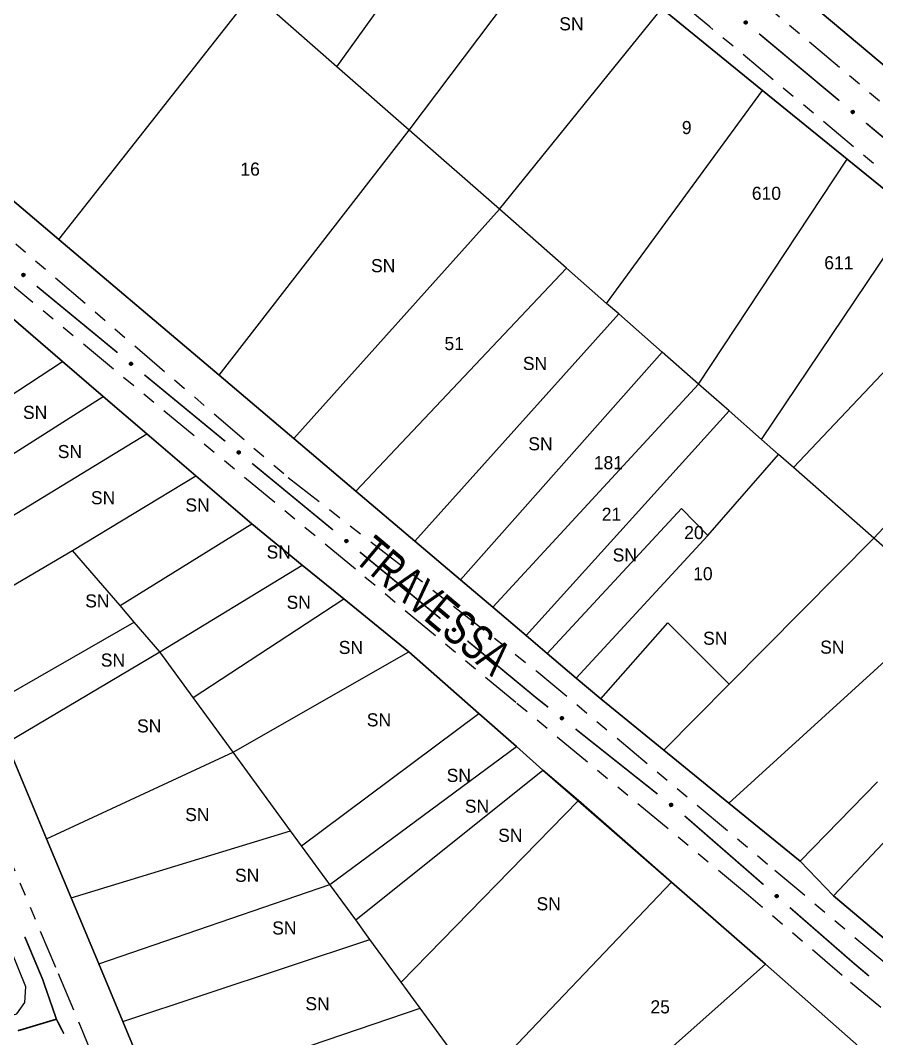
# Model space of a CAD drawing. Extents: x 204373 to 205952, y 4873300 to 4875179.
# Drawn here: x 205332.7 to 205431, y 4873988.8 to 4874105.6 of the extents above; entities that cross this region are included whole.
import ezdxf
from ezdxf.enums import TextEntityAlignment as Align

# ---------------------------------------------------------------- set-up
doc = ezdxf.new("R2010")
doc.units = 0
doc.header["$LTSCALE"] = 1.5
doc.header["$MEASUREMENT"] = 0
doc.linetypes.add('TRACO_25', pattern=[8, 3, -1, 1, -1, 1, -1])
for name, color, linetype in [('CD_MALHA_LOTES', 7, 'CONTINUOUS'), ('RU-QUADRA', 220, 'CONTINUOUS'), ('SV-EIXO-RUA-N-PAV', 6, 'CONTINUOUS'), ('SV-RUA-NAO-PAV', 7, 'CONTINUOUS'), ('SV-TXT-RUA-N-PAV', 7, 'CONTINUOUS'), ('Th_NmrPort', 1, 'CONTINUOUS')]:
    doc.layers.add(name, color=color, linetype=linetype)
doc.styles.add('ARIAL', font='ARIAL.SHX')

msp = doc.modelspace()

# ---------------------------------------------------------------- linework, layer by layer
at = {"layer": 'CD_MALHA_LOTES', "linetype": 'Continuous', "flags": 128}
for points in [[(205369.059721, 4874100.320716), (205385.807075, 4874123.645662)], [(205377.361339, 4874093.039788), (205394.869824, 4874116.286788)], [(205337.177399, 4874080.506291), (205359.406556, 4874108.787016)], [(205369.059721, 4874100.320716), (205359.406556, 4874108.787016)], [(205387.69413, 4874083.977423), (205406.317276, 4874106.991554)], [(205406.317276, 4874106.991554), (205417.88584, 4874097.59798)], [(205435.202952, 4874097.627456), (205424.731782, 4874106.434334)], [(205337.177399, 4874080.506291), (205311.246531, 4874102.484626)], [(205377.361339, 4874093.039788), (205369.059721, 4874100.320716)], [(205399.99866, 4874073.185745), (205417.88584, 4874097.59798)], [(205417.88584, 4874097.59798), (205427.576424, 4874089.729309)], [(205355.553158, 4874064.931472), (205377.361339, 4874093.039788)], [(205387.69413, 4874083.977423), (205377.361339, 4874093.039788)], [(205410.541535, 4874063.925458), (205427.576424, 4874089.729309)], [(205427.576424, 4874089.729309), (205435.233071, 4874083.512177)], [(205364.118376, 4874057.671813), (205387.69413, 4874083.977423)], [(205395.386516, 4874077.230821), (205387.69413, 4874083.977423)], [(205417.779552, 4874057.567978), (205435.233071, 4874083.512177)], [(205355.553158, 4874064.931472), (205337.177399, 4874080.506291)], [(205371.231133, 4874051.643224), (205395.386516, 4874077.230821)], [(205399.99866, 4874073.185745), (205395.386516, 4874077.230821)], [(205421.429585, 4874054.361988), (205443.045674, 4874077.16841)], [(205329.961502, 4874073.058958), (205337.587309, 4874066.512486)], [(205401.380783, 4874071.971763), (205399.99866, 4874073.185745)], [(205377.984711, 4874045.919065), (205401.380783, 4874071.971763)], [(205406.386992, 4874067.574582), (205401.380783, 4874071.971763)], [(205430.663658, 4874046.251282), (205452.457854, 4874069.525801)], [(205318.150618, 4874053.792732), (205337.587309, 4874066.512486)], [(205337.587309, 4874066.512486), (205342.256967, 4874062.503758)], [(205383.246079, 4874041.459666), (205406.386992, 4874067.574582)], [(205410.541535, 4874063.925458), (205406.386992, 4874067.574582)], [(205364.118376, 4874057.671813), (205355.553158, 4874064.931472)], [(205386.929181, 4874038.337964), (205410.541535, 4874063.925458)], [(205414.037869, 4874060.854469), (205410.541535, 4874063.925458)], [(205320.327548, 4874048.603354), (205342.256967, 4874062.503758)], [(205342.256967, 4874062.503758), (205347.257726, 4874058.210792)], [(205390.771276, 4874035.081502), (205414.037869, 4874060.854469)], [(205417.779552, 4874057.567978), (205414.037869, 4874060.854469)], [(205322.591104, 4874043.207474), (205347.257726, 4874058.210792)], [(205347.257726, 4874058.210792), (205352.865768, 4874053.396496)], [(205371.231133, 4874051.643224), (205364.118376, 4874057.671813)], [(205419.731331, 4874055.853642), (205417.779552, 4874057.567978)], [(205411.606966, 4874046.567972), (205419.731331, 4874055.853642)], [(205421.429585, 4874054.361988), (205419.731331, 4874055.853642)], [(205430.663658, 4874046.251282), (205421.429585, 4874054.361988)], [(205338.741249, 4874044.854681), (205352.865768, 4874053.396496)], [(205352.865768, 4874053.396496), (205359.285502, 4874047.885393)], [(205377.984711, 4874045.919065), (205371.231133, 4874051.643224)], [(205393.182424, 4874033.037876), (205408.575498, 4874049.673378)], [(205408.575498, 4874049.673378), (205411.606966, 4874046.567972)], [(205344.18737, 4874038.514421), (205359.285502, 4874047.885393)], [(205359.285502, 4874047.885393), (205365.081597, 4874043.160577)], [(205396.519465, 4874030.209486), (205411.606966, 4874046.567972)], [(205383.246079, 4874041.459666), (205377.984711, 4874045.919065)], [(205414.046929, 4874029.525203), (205430.663658, 4874046.251282)], [(205439.187628, 4874038.764291), (205430.663658, 4874046.251282)], [(205325.219715, 4874036.941373), (205338.741249, 4874044.854681)], [(205344.18737, 4874038.514421), (205338.741249, 4874044.854681)], [(205348.727694, 4874033.228671), (205365.081597, 4874043.160577)], [(205365.081597, 4874043.160577), (205369.845, 4874039.277582)], [(205386.929181, 4874038.337964), (205383.246079, 4874041.459666)], [(205345.820136, 4874036.613589), (205344.18737, 4874038.514421)], [(205352.562888, 4874027.980627), (205369.845, 4874039.277582)], [(205369.845, 4874039.277582), (205377.295881, 4874033.203829)], [(205414.02819, 4874015.840372), (205439.187628, 4874038.764291)], [(205390.771276, 4874035.081502), (205386.929181, 4874038.337964)], [(205329.319439, 4874027.168424), (205345.820136, 4874036.613589)], [(205348.727694, 4874033.228671), (205345.820136, 4874036.613589)], [(205399.333216, 4874027.824623), (205407.022794, 4874036.549338)], [(205407.022794, 4874036.549338), (205414.046929, 4874029.525203)], [(205393.182424, 4874033.037876), (205390.771276, 4874035.081502)], [(205331.164469, 4874022.77023), (205348.727694, 4874033.228671)], [(205352.562888, 4874027.980627), (205348.727694, 4874033.228671)], [(205357.160023, 4874021.689949), (205377.295881, 4874033.203829)], [(205377.295881, 4874033.203829), (205385.354497, 4874026.145875)], [(205396.519465, 4874030.209486), (205393.182424, 4874033.037876)], [(205399.333216, 4874027.824623), (205396.519465, 4874030.209486)], [(205406.565595, 4874021.926372), (205414.046929, 4874029.525203)], [(205357.160023, 4874021.689949), (205352.562888, 4874027.980627)], [(205406.565595, 4874021.926372), (205399.333216, 4874027.824623)], [(205365.002009, 4874010.959048), (205385.354497, 4874026.145875)], [(205385.354497, 4874026.145875), (205389.668646, 4874022.367425)], [(205335.76225, 4874011.747516), (205331.164469, 4874022.77023)], [(205368.23912, 4874006.529414), (205389.668646, 4874022.367425)], [(205389.668646, 4874022.367425), (205392.697861, 4874019.64015)], [(205335.76225, 4874011.747516), (205357.160023, 4874021.689949)], [(205363.730286, 4874012.699262), (205357.160023, 4874021.689949)], [(205414.02819, 4874015.840372), (205406.565595, 4874021.926372)], [(205371.211328, 4874002.462272), (205392.697861, 4874019.64015)], [(205392.697861, 4874019.64015), (205396.750869, 4874016.141756)], [(205422.180137, 4874009.192182), (205431.052728, 4874018.286588)], [(205376.423843, 4873995.329515), (205396.750869, 4874016.141756)], [(205396.750869, 4874016.141756), (205407.447237, 4874006.796453)], [(205422.180137, 4874009.192182), (205414.02819, 4874015.840372)], [(205426.024927, 4874005.236485), (205434.823579, 4874014.552706)], [(205338.572432, 4874005.010387), (205363.730286, 4874012.699262)], [(205365.002009, 4874010.959048), (205363.730286, 4874012.699262)], [(205338.572432, 4874005.010387), (205335.76225, 4874011.747516)], [(205368.23912, 4874006.529414), (205365.002009, 4874010.959048)], [(205426.024927, 4874005.236485), (205422.180137, 4874009.192182)], [(205341.739398, 4873997.417907), (205368.23912, 4874006.529414)], [(205371.211328, 4874002.462272), (205368.23912, 4874006.529414)], [(205385.145683, 4873983.395639), (205407.447237, 4874006.796453)], [(205407.447237, 4874006.796453), (205418.207892, 4873997.371978)], [(205341.739398, 4873997.417907), (205338.572432, 4874005.010387)], [(205432.050895, 4874000.134746), (205426.024927, 4874005.236485)], [(205372.841718, 4874000.231262), (205371.211328, 4874002.462272)], [(205344.495112, 4873990.811363), (205372.841718, 4874000.231262)], [(205376.423843, 4873995.329515), (205372.841718, 4874000.231262)], [(205344.495112, 4873990.811363), (205341.739398, 4873997.417907)], [(205391.952604, 4873974.080102), (205418.207892, 4873997.371978)], [(205418.207892, 4873997.371978), (205432.499603, 4873984.799731)], [(205378.617723, 4873992.32743), (205376.423843, 4873995.329515)], [(205348.164302, 4873981.968672), (205378.617723, 4873992.32743)], [(205385.145683, 4873983.395639), (205378.617723, 4873992.32743)], [(205348.164302, 4873981.968672), (205344.495112, 4873990.811363)]]:
    msp.add_lwpolyline(points, dxfattribs=at)
at = {"layer": 'RU-QUADRA', "linetype": 'Continuous', "flags": 128}
for points in [[(205297.224481, 4874114.369354), (205311.246531, 4874102.484626), (205337.177399, 4874080.506291), (205355.553158, 4874064.931472), (205364.118376, 4874057.671813), (205371.231133, 4874051.643224), (205377.984711, 4874045.919065), (205383.246079, 4874041.459666), (205386.929181, 4874038.337964), (205390.771276, 4874035.081502), (205393.182424, 4874033.037876), (205396.519465, 4874030.209486), (205399.333216, 4874027.824623), (205406.565595, 4874021.926372), (205414.02819, 4874015.840372), (205422.180137, 4874009.192182), (205426.024927, 4874005.236485), (205432.050895, 4874000.134746)], [(205435.233071, 4874083.512177), (205427.576424, 4874089.729309), (205417.88584, 4874097.59798), (205406.317276, 4874106.991554)], [(205424.731782, 4874106.434334), (205435.202952, 4874097.627456)], [(205432.499603, 4873984.799731), (205418.207892, 4873997.371978), (205407.447237, 4874006.796453), (205396.762202, 4874016.154696), (205392.697861, 4874019.64015), (205389.668646, 4874022.367425), (205385.354497, 4874026.145875), (205377.295881, 4874033.203829), (205369.845, 4874039.277582), (205365.081597, 4874043.160577), (205359.285502, 4874047.885393), (205352.865768, 4874053.396496), (205347.257726, 4874058.210792), (205342.256967, 4874062.503758), (205337.587309, 4874066.512486), (205329.961502, 4874073.058958)], [(205331.164469, 4874022.77023), (205335.76225, 4874011.747516), (205338.572432, 4874005.010387), (205341.739398, 4873997.417907), (205344.495112, 4873990.811363), (205348.180709, 4873981.975516)]]:
    msp.add_lwpolyline(points, dxfattribs=at)
at = {"layer": 'SV-EIXO-RUA-N-PAV'}
for points in [[(205415.909215, 4874105.579001), (205415.957861, 4874105.584062), (205416.000705, 4874105.578465), (205416.035095, 4874105.563512), (205416.062039, 4874105.542374), (205416.087168, 4874105.517644), (205416.107003, 4874105.487121), (205416.121513, 4874105.448368), (205416.126933, 4874105.399605), (205416.118315, 4874105.356093), (205416.105458, 4874105.321593), (205416.085034, 4874105.292228), (205416.060602, 4874105.268219), (205416.028215, 4874105.248664), (205415.988799, 4874105.234342), (205415.939634, 4874105.230079), (205415.897669, 4874105.235855), (205415.864785, 4874105.251192), (205415.835394, 4874105.271912), (205415.810041, 4874105.297466), (205415.790744, 4874105.32754), (205415.776396, 4874105.367252), (205415.772831, 4874105.415834), (205415.778114, 4874105.457754), (205415.792985, 4874105.490845), (205415.814035, 4874105.519322), (205415.838533, 4874105.544828), (205415.868385, 4874105.566044), (205415.909215, 4874105.579001)], [(205428.188906, 4874095.321848), (205428.237552, 4874095.326909), (205428.280395, 4874095.321312), (205428.314786, 4874095.306358), (205428.34173, 4874095.28522), (205428.366859, 4874095.26049), (205428.386694, 4874095.229968), (205428.401204, 4874095.191214), (205428.406624, 4874095.142452), (205428.398005, 4874095.098939), (205428.385149, 4874095.064439), (205428.364725, 4874095.035075), (205428.340292, 4874095.011065), (205428.307906, 4874094.99151), (205428.26849, 4874094.977189), (205428.219325, 4874094.972926), (205428.17736, 4874094.978701), (205428.144476, 4874094.994039), (205428.115085, 4874095.014758), (205428.089732, 4874095.040313), (205428.070435, 4874095.070387), (205428.056087, 4874095.110099), (205428.052522, 4874095.15868), (205428.057804, 4874095.200601), (205428.072676, 4874095.233692), (205428.093726, 4874095.262168), (205428.118223, 4874095.287674), (205428.148075, 4874095.30889), (205428.188906, 4874095.321848)], [(205333.068022, 4874076.628083), (205333.116761, 4874076.632151), (205333.159481, 4874076.62568), (205333.193559, 4874076.610028), (205333.220066, 4874076.588345), (205333.244686, 4874076.563107), (205333.263893, 4874076.532186), (205333.27761, 4874076.493145), (205333.282033, 4874076.444281), (205333.272529, 4874076.400954), (205333.258971, 4874076.366724), (205333.237952, 4874076.337782), (205333.213034, 4874076.314276), (205333.180255, 4874076.295386), (205333.140555, 4874076.281872), (205333.091314, 4874076.278613), (205333.049475, 4874076.285244), (205333.016911, 4874076.301249), (205332.987949, 4874076.322564), (205332.963123, 4874076.348631), (205332.944443, 4874076.379093), (205332.930909, 4874076.419089), (205332.928336, 4874076.467733), (205332.934473, 4874076.509537), (205332.950017, 4874076.542318), (205332.971644, 4874076.570359), (205332.996657, 4874076.59536), (205333.026935, 4874076.615962), (205333.068022, 4874076.628083)], [(205345.395429, 4874066.433965), (205345.444035, 4874066.439391), (205345.486919, 4874066.434116), (205345.521421, 4874066.419421), (205345.548523, 4874066.398486), (205345.573837, 4874066.373945), (205345.5939, 4874066.343572), (205345.608701, 4874066.304929), (205345.614487, 4874066.256208), (205345.606195, 4874066.212633), (205345.593598, 4874066.178037), (205345.573395, 4874066.14852), (205345.549143, 4874066.124328), (205345.516904, 4874066.10453), (205345.477597, 4874066.089913), (205345.428466, 4874066.085281), (205345.386458, 4874066.090742), (205345.35346, 4874066.105832), (205345.323914, 4874066.12633), (205345.298371, 4874066.151694), (205345.278848, 4874066.181622), (205345.264202, 4874066.221225), (205345.260273, 4874066.269778), (205345.265241, 4874066.311738), (205345.279863, 4874066.344939), (205345.300699, 4874066.373573), (205345.325004, 4874066.399262), (205345.354696, 4874066.420701), (205345.395429, 4874066.433965)], [(205357.75235, 4874056.270005), (205357.800956, 4874056.275438), (205357.843841, 4874056.270167), (205357.878344, 4874056.255476), (205357.905448, 4874056.234544), (205357.930765, 4874056.210007), (205357.950832, 4874056.179636), (205357.965638, 4874056.140995), (205357.971429, 4874056.092275), (205357.963143, 4874056.048698), (205357.95055, 4874056.014101), (205357.930351, 4874055.984581), (205357.906102, 4874055.960386), (205357.873865, 4874055.940585), (205357.834559, 4874055.925964), (205357.785429, 4874055.921326), (205357.743421, 4874055.926781), (205357.710421, 4874055.941867), (205357.680872, 4874055.962362), (205357.655326, 4874055.987723), (205357.635799, 4874056.017649), (205357.621149, 4874056.05725), (205357.617214, 4874056.105803), (205357.622177, 4874056.147763), (205357.636795, 4874056.180966), (205357.657628, 4874056.209602), (205357.68193, 4874056.235294), (205357.711619, 4874056.256737), (205357.75235, 4874056.270005)], [(205370.109898, 4874046.106788), (205370.158504, 4874046.11222), (205370.201389, 4874046.10695), (205370.235892, 4874046.092259), (205370.262997, 4874046.071327), (205370.288314, 4874046.046789), (205370.308381, 4874046.016419), (205370.323187, 4874045.977777), (205370.328978, 4874045.929057), (205370.320692, 4874045.885481), (205370.308099, 4874045.850883), (205370.287899, 4874045.821364), (205370.26365, 4874045.797169), (205370.231414, 4874045.777368), (205370.192108, 4874045.762746), (205370.142977, 4874045.758108), (205370.100969, 4874045.763564), (205370.067969, 4874045.77865), (205370.038421, 4874045.799144), (205370.012874, 4874045.824505), (205369.993348, 4874045.854431), (205369.978698, 4874045.894032), (205369.974763, 4874045.942585), (205369.979725, 4874045.984545), (205369.994344, 4874046.017748), (205370.015176, 4874046.046384), (205370.039478, 4874046.072077), (205370.069168, 4874046.093519), (205370.109898, 4874046.106788)], [(205382.44943, 4874035.921239), (205382.498051, 4874035.926534), (205382.540921, 4874035.921143), (205382.575383, 4874035.906355), (205382.602428, 4874035.885347), (205382.627676, 4874035.860738), (205382.647657, 4874035.830311), (205382.662354, 4874035.791628), (205382.668008, 4874035.742892), (205382.659599, 4874035.699339), (205382.646909, 4874035.664777), (205382.626627, 4874035.635315), (205382.60231, 4874035.611188), (205382.570017, 4874035.591478), (205382.530671, 4874035.576967), (205382.481527, 4874035.572467), (205382.439535, 4874035.578041), (205382.406577, 4874035.59322), (205382.377087, 4874035.613798), (205382.351612, 4874035.63923), (205382.33217, 4874035.669211), (205382.317631, 4874035.708854), (205382.313832, 4874035.757417), (205382.318913, 4874035.799363), (205382.333625, 4874035.832525), (205382.354538, 4874035.861102), (205382.378913, 4874035.886726), (205382.408662, 4874035.908085), (205382.44943, 4874035.921239)], [(205394.823598, 4874025.782706), (205394.872101, 4874025.788987), (205394.915072, 4874025.784466), (205394.949826, 4874025.770381), (205394.977292, 4874025.749926), (205395.003035, 4874025.725834), (205395.023629, 4874025.695819), (205395.039108, 4874025.657442), (205395.045749, 4874025.608831), (205395.038226, 4874025.565116), (205395.026239, 4874025.530304), (205395.006559, 4874025.500436), (205394.982736, 4874025.475821), (205394.950851, 4874025.45546), (205394.911806, 4874025.440153), (205394.862764, 4874025.434658), (205394.820667, 4874025.439378), (205394.787409, 4874025.453885), (205394.757507, 4874025.473861), (205394.731521, 4874025.498771), (205394.711475, 4874025.528351), (205394.696134, 4874025.567691), (205394.691352, 4874025.616167), (205394.69558, 4874025.658207), (205394.709617, 4874025.691661), (205394.729946, 4874025.720657), (205394.753795, 4874025.74677), (205394.783105, 4874025.768728), (205394.823598, 4874025.782706)], [(205407.356845, 4874015.836968), (205407.405349, 4874015.843249), (205407.448319, 4874015.838728), (205407.483074, 4874015.824642), (205407.51054, 4874015.804187), (205407.536282, 4874015.780096), (205407.556876, 4874015.750081), (205407.572355, 4874015.711704), (205407.578997, 4874015.663093), (205407.571473, 4874015.619378), (205407.559486, 4874015.584566), (205407.539806, 4874015.554698), (205407.515983, 4874015.530083), (205407.484098, 4874015.509721), (205407.445054, 4874015.494415), (205407.396011, 4874015.488919), (205407.353915, 4874015.49364), (205407.320656, 4874015.508147), (205407.290754, 4874015.528122), (205407.264768, 4874015.553033), (205407.244722, 4874015.582613), (205407.229382, 4874015.621952), (205407.224599, 4874015.670429), (205407.228828, 4874015.712469), (205407.242864, 4874015.745922), (205407.263193, 4874015.774919), (205407.287042, 4874015.801031), (205407.316353, 4874015.82299), (205407.356845, 4874015.836968)], [(205419.470045, 4874005.378199), (205419.518785, 4874005.382255), (205419.561504, 4874005.375774), (205419.595578, 4874005.360114), (205419.62208, 4874005.338424), (205419.646693, 4874005.313181), (205419.665894, 4874005.282255), (205419.679601, 4874005.243211), (205419.684013, 4874005.194346), (205419.674498, 4874005.151021), (205419.660932, 4874005.116794), (205419.639906, 4874005.087857), (205419.614983, 4874005.064357), (205419.5822, 4874005.045475), (205419.542496, 4874005.031971), (205419.493254, 4874005.028724), (205419.451417, 4874005.035364), (205419.418857, 4874005.051377), (205419.389899, 4874005.072699), (205419.36508, 4874005.098772), (205419.346407, 4874005.129238), (205419.332882, 4874005.169237), (205419.330321, 4874005.217882), (205419.336468, 4874005.259685), (205419.35202, 4874005.292461), (205419.373653, 4874005.320497), (205419.398672, 4874005.345492), (205419.428956, 4874005.366087), (205419.470045, 4874005.378199)]]:
    msp.add_lwpolyline(points, close=True, dxfattribs=at)
for points in [[(205415.772831, 4874105.415834), (205416.028215, 4874105.248664)], [(205415.776396, 4874105.367252), (205415.988799, 4874105.234342)], [(205415.776496, 4874105.434634), (205416.040106, 4874105.260668)], [(205415.778114, 4874105.457754), (205416.060602, 4874105.268219)], [(205415.778541, 4874105.390255), (205416.005843, 4874105.243062)], [(205415.78772, 4874105.471485), (205416.07018, 4874105.281773)], [(205415.789322, 4874105.345692), (205415.957965, 4874105.236828)], [(205415.790744, 4874105.32754), (205415.939634, 4874105.230079)], [(205415.792985, 4874105.490845), (205416.085034, 4874105.292228)], [(205415.804131, 4874105.310209), (205415.913414, 4874105.236705)], [(205415.805227, 4874105.503087), (205416.092222, 4874105.306032)], [(205415.810041, 4874105.297466), (205415.897669, 4874105.235855)], [(205415.814035, 4874105.519322), (205416.105458, 4874105.321593)], [(205415.829893, 4874105.530488), (205416.109212, 4874105.3434)], [(205415.838533, 4874105.544828), (205416.118315, 4874105.356093)], [(205415.856998, 4874105.552295), (205416.119388, 4874105.381126)], [(205415.868385, 4874105.566044), (205416.126933, 4874105.399605)], [(205415.888292, 4874105.570603), (205416.120313, 4874105.424802)], [(205415.909215, 4874105.579001), (205416.121513, 4874105.448368)], [(205415.935825, 4874105.580681), (205416.108312, 4874105.472162)], [(205415.957861, 4874105.584062), (205416.107003, 4874105.487121)], [(205415.982298, 4874105.580977), (205416.089659, 4874105.5073)], [(205416.000705, 4874105.578465), (205416.087168, 4874105.517644)], [(205428.052522, 4874095.15868), (205428.307906, 4874094.99151)], [(205428.056087, 4874095.110099), (205428.26849, 4874094.977189)], [(205428.056187, 4874095.17748), (205428.319797, 4874095.003515)], [(205428.057804, 4874095.200601), (205428.340292, 4874095.011065)], [(205428.058232, 4874095.133102), (205428.285533, 4874094.985909)], [(205428.067411, 4874095.214331), (205428.349871, 4874095.02462)], [(205428.069012, 4874095.088539), (205428.237656, 4874094.979674)], [(205428.070435, 4874095.070387), (205428.219325, 4874094.972926)], [(205428.072676, 4874095.233692), (205428.364725, 4874095.035075)], [(205428.083822, 4874095.053055), (205428.193105, 4874094.979551)], [(205428.084918, 4874095.245933), (205428.371912, 4874095.048879)], [(205428.089732, 4874095.040313), (205428.17736, 4874094.978701)], [(205428.093726, 4874095.262168), (205428.385149, 4874095.064439)], [(205428.109584, 4874095.273334), (205428.388902, 4874095.086247)], [(205428.118223, 4874095.287674), (205428.398005, 4874095.098939)], [(205428.136689, 4874095.295141), (205428.399079, 4874095.123972)], [(205428.148075, 4874095.30889), (205428.406624, 4874095.142452)], [(205428.167983, 4874095.31345), (205428.400003, 4874095.167649)], [(205428.188906, 4874095.321848), (205428.401204, 4874095.191214)], [(205428.215516, 4874095.323528), (205428.388003, 4874095.215009)], [(205428.237552, 4874095.326909), (205428.386694, 4874095.229968)], [(205428.261989, 4874095.323824), (205428.36935, 4874095.250147)], [(205428.280395, 4874095.321312), (205428.366859, 4874095.26049)], [(205332.928336, 4874076.467733), (205333.180255, 4874076.295386)], [(205332.930909, 4874076.419089), (205333.140555, 4874076.281872)], [(205332.932384, 4874076.486455), (205333.192389, 4874076.307145)], [(205332.933523, 4874076.442044), (205333.157773, 4874076.290242)], [(205332.934473, 4874076.509537), (205333.213034, 4874076.314276)], [(205332.943392, 4874076.39727), (205333.109778, 4874076.284986)], [(205332.944358, 4874076.523069), (205333.222887, 4874076.327632)], [(205332.944443, 4874076.379093), (205333.091314, 4874076.278613)], [(205332.950017, 4874076.542318), (205333.237952, 4874076.337782)], [(205332.957474, 4874076.361492), (205333.065234, 4874076.285772)], [(205332.962506, 4874076.554307), (205333.245419, 4874076.351436)], [(205332.963123, 4874076.348631), (205333.049475, 4874076.285244)], [(205332.971644, 4874076.570359), (205333.258971, 4874076.366724)], [(205332.987726, 4874076.581199), (205333.263168, 4874076.38845)], [(205332.996657, 4874076.59536), (205333.272529, 4874076.400954)], [(205333.015271, 4874076.602448), (205333.274113, 4874076.42596)], [(205333.026935, 4874076.615962), (205333.282033, 4874076.444281)], [(205333.046932, 4874076.620114), (205333.275928, 4874076.469608)], [(205333.068022, 4874076.628083), (205333.27761, 4874076.493145)], [(205333.09466, 4874076.62922), (205333.264897, 4874076.517203)], [(205333.116761, 4874076.632151), (205333.263893, 4874076.532186)], [(205333.14113, 4874076.628567), (205333.246965, 4874076.552715)], [(205333.159481, 4874076.62568), (205333.244686, 4874076.563107)], [(205345.354696, 4874066.420701), (205345.614487, 4874066.256208)], [(205345.374569, 4874066.42541), (205345.607677, 4874066.281355)], [(205345.395429, 4874066.433965), (205345.608701, 4874066.304929)], [(205345.422025, 4874066.435845), (205345.595322, 4874066.328624)], [(205345.444035, 4874066.439391), (205345.5939, 4874066.343572)], [(205345.468494, 4874066.43649), (205345.576405, 4874066.363621)], [(205345.486919, 4874066.434116), (205345.573837, 4874066.373945)], [(205345.260273, 4874066.269778), (205345.516904, 4874066.10453)], [(205345.263797, 4874066.288606), (205345.528705, 4874066.116623)], [(205345.264202, 4874066.221225), (205345.477597, 4874066.089913)], [(205345.265241, 4874066.311738), (205345.549143, 4874066.124328)], [(205345.266175, 4874066.244244), (205345.494575, 4874066.098761)], [(205345.274744, 4874066.32554), (205345.55862, 4874066.137954)], [(205345.277289, 4874066.199763), (205345.446745, 4874066.092167)], [(205345.278848, 4874066.181622), (205345.428466, 4874066.085281)], [(205345.279863, 4874066.344939), (205345.573395, 4874066.14852)], [(205345.292013, 4874066.357272), (205345.580479, 4874066.162378)], [(205345.292365, 4874066.164392), (205345.402196, 4874066.09171)], [(205345.298371, 4874066.151694), (205345.386458, 4874066.090742)], [(205345.300699, 4874066.373573), (205345.593598, 4874066.178037)], [(205345.316473, 4874066.384857), (205345.597188, 4874066.199872)], [(205345.325004, 4874066.399262), (205345.606195, 4874066.212633)], [(205345.343413, 4874066.406868), (205345.607081, 4874066.237673)], [(205357.617214, 4874056.105803), (205357.873865, 4874055.940585)], [(205357.620735, 4874056.12463), (205357.885664, 4874055.95268)], [(205357.621149, 4874056.05725), (205357.834559, 4874055.925964)], [(205357.622177, 4874056.147763), (205357.906102, 4874055.960386)], [(205357.623119, 4874056.080269), (205357.851536, 4874055.934813)], [(205357.631678, 4874056.161566), (205357.915577, 4874055.974014)], [(205357.634239, 4874056.035789), (205357.803707, 4874055.928214)], [(205357.635799, 4874056.017649), (205357.785429, 4874055.921326)], [(205357.636795, 4874056.180966), (205357.930351, 4874055.984581)], [(205357.648944, 4874056.1933), (205357.937432, 4874055.99844)], [(205357.649318, 4874056.00042), (205357.759159, 4874055.927751)], [(205357.655326, 4874055.987723), (205357.743421, 4874055.926781)], [(205357.657628, 4874056.209602), (205357.95055, 4874056.014101)], [(205357.6734, 4874056.220888), (205357.954137, 4874056.035937)], [(205357.68193, 4874056.235294), (205357.963143, 4874056.048698)], [(205357.700338, 4874056.242902), (205357.964026, 4874056.073739)], [(205357.711619, 4874056.256737), (205357.971429, 4874056.092275)], [(205357.731492, 4874056.261448), (205357.964617, 4874056.117421)], [(205357.75235, 4874056.270005), (205357.965638, 4874056.140995)], [(205357.778946, 4874056.271889), (205357.952256, 4874056.164688)], [(205357.800956, 4874056.275438), (205357.950832, 4874056.179636)], [(205357.825415, 4874056.272539), (205357.933335, 4874056.199683)], [(205357.843841, 4874056.270167), (205357.930765, 4874056.210007)], [(205369.974763, 4874045.942585), (205370.231414, 4874045.777368)], [(205369.978284, 4874045.961413), (205370.243213, 4874045.789462)], [(205369.978698, 4874045.894032), (205370.192108, 4874045.762746)], [(205369.979725, 4874045.984545), (205370.26365, 4874045.797169)], [(205369.980667, 4874045.917051), (205370.209085, 4874045.771595)], [(205369.989227, 4874045.998348), (205370.273125, 4874045.810796)], [(205369.991787, 4874045.872571), (205370.161256, 4874045.764996)], [(205369.993348, 4874045.854431), (205370.142977, 4874045.758108)], [(205369.994344, 4874046.017748), (205370.287899, 4874045.821364)], [(205370.006493, 4874046.030083), (205370.294981, 4874045.835222)], [(205370.006867, 4874045.837202), (205370.116707, 4874045.764533)], [(205370.012874, 4874045.824505), (205370.100969, 4874045.763564)], [(205370.015176, 4874046.046384), (205370.308099, 4874045.850883)], [(205370.030949, 4874046.057671), (205370.311686, 4874045.872719)], [(205370.039478, 4874046.072077), (205370.320692, 4874045.885481)], [(205370.057887, 4874046.079684), (205370.321574, 4874045.910521)], [(205370.069168, 4874046.093519), (205370.328978, 4874045.929057)], [(205370.08904, 4874046.098231), (205370.322165, 4874045.954203)], [(205370.109898, 4874046.106788), (205370.323187, 4874045.977777)], [(205370.136495, 4874046.108671), (205370.309804, 4874046.00147)], [(205370.158504, 4874046.11222), (205370.308381, 4874046.016419)], [(205370.182964, 4874046.109321), (205370.290884, 4874046.036465)], [(205370.201389, 4874046.10695), (205370.288314, 4874046.046789)], [(205382.313832, 4874035.757417), (205382.570017, 4874035.591478)], [(205382.317407, 4874035.776235), (205382.58185, 4874035.603539)], [(205382.317631, 4874035.708854), (205382.530671, 4874035.576967)], [(205382.318913, 4874035.799363), (205382.60231, 4874035.611188)], [(205382.319665, 4874035.731867), (205382.547672, 4874035.585769)], [(205382.328453, 4874035.813139), (205382.611823, 4874035.624789)], [(205382.33066, 4874035.687356), (205382.499825, 4874035.579304)], [(205382.33217, 4874035.669211), (205382.481527, 4874035.572467)], [(205382.333625, 4874035.832525), (205382.626627, 4874035.635315)], [(205382.34564, 4874035.651944), (205382.455275, 4874035.578967)], [(205382.345809, 4874035.844825), (205382.633747, 4874035.649153)], [(205382.351612, 4874035.63923), (205382.439535, 4874035.578041)], [(205382.354538, 4874035.861102), (205382.646909, 4874035.664777)], [(205382.370342, 4874035.872344), (205382.650557, 4874035.686603)], [(205382.378913, 4874035.886726), (205382.659599, 4874035.699339)], [(205382.397342, 4874035.894282), (205382.660553, 4874035.724377)], [(205382.408662, 4874035.908085), (205382.668008, 4874035.742892)], [(205382.428548, 4874035.91274), (205382.661267, 4874035.768057)], [(205382.44943, 4874035.921239), (205382.662354, 4874035.791628)], [(205382.476031, 4874035.923047), (205382.649039, 4874035.815359)], [(205382.498051, 4874035.926534), (205382.647657, 4874035.830311)], [(205382.522502, 4874035.923566), (205382.630217, 4874035.850407)], [(205382.540921, 4874035.921143), (205382.627676, 4874035.860738)], [(205394.691352, 4874025.616167), (205394.950851, 4874025.45546)], [(205394.694543, 4874025.635054), (205394.962436, 4874025.467758)], [(205394.69558, 4874025.658207), (205394.982736, 4874025.475821)], [(205394.696134, 4874025.567691), (205394.911806, 4874025.440153)], [(205394.697702, 4874025.59074), (205394.928626, 4874025.449298)], [(205394.704839, 4874025.672174), (205394.991972, 4874025.489612)], [(205394.709597, 4874025.546462), (205394.88092, 4874025.441864)], [(205394.709617, 4874025.691661), (205395.006559, 4874025.500436)], [(205394.721548, 4874025.704206), (205395.013397, 4874025.514416)], [(205394.729946, 4874025.720657), (205395.026239, 4874025.530304)], [(205394.745518, 4874025.732217), (205395.029444, 4874025.552199)], [(205394.753795, 4874025.74677), (205395.038226, 4874025.565116)], [(205394.772067, 4874025.754698), (205395.038671, 4874025.590168)], [(205394.783105, 4874025.768728), (205395.045749, 4874025.608831)], [(205394.802892, 4874025.773786), (205395.038498, 4874025.633854)], [(205394.823598, 4874025.782706), (205395.039108, 4874025.657442)], [(205394.850157, 4874025.785054), (205395.025313, 4874025.680898)], [(205394.872101, 4874025.788987), (205395.023629, 4874025.695819)], [(205394.896608, 4874025.786516), (205395.005784, 4874025.715557)], [(205394.915072, 4874025.784466), (205395.003035, 4874025.725834)], [(205394.711475, 4874025.528351), (205394.862764, 4874025.434658)], [(205394.725292, 4874025.511361), (205394.836386, 4874025.440623)], [(205394.731521, 4874025.498771), (205394.820667, 4874025.439378)], [(205407.224599, 4874015.670429), (205407.484098, 4874015.509721)], [(205407.227791, 4874015.689315), (205407.495684, 4874015.52202)], [(205407.228828, 4874015.712469), (205407.515983, 4874015.530083)], [(205407.229382, 4874015.621952), (205407.445054, 4874015.494415)], [(205407.230949, 4874015.645002), (205407.461873, 4874015.50356)], [(205407.238086, 4874015.726436), (205407.525219, 4874015.543873)], [(205407.242845, 4874015.600723), (205407.414167, 4874015.496126)], [(205407.242864, 4874015.745922), (205407.539806, 4874015.554698)], [(205407.244722, 4874015.582613), (205407.396011, 4874015.488919)], [(205407.254795, 4874015.758468), (205407.546645, 4874015.568678)], [(205407.25854, 4874015.565623), (205407.369633, 4874015.494885)], [(205407.263193, 4874015.774919), (205407.559486, 4874015.584566)], [(205407.264768, 4874015.553033), (205407.353915, 4874015.49364)], [(205407.278765, 4874015.786479), (205407.562691, 4874015.606461)], [(205407.287042, 4874015.801031), (205407.571473, 4874015.619378)], [(205407.305315, 4874015.80896), (205407.571918, 4874015.64443)], [(205407.316353, 4874015.82299), (205407.578997, 4874015.663093)], [(205407.33614, 4874015.828047), (205407.571746, 4874015.688115)], [(205407.356845, 4874015.836968), (205407.572355, 4874015.711704)], [(205407.383404, 4874015.839315), (205407.558561, 4874015.735159)], [(205407.405349, 4874015.843249), (205407.556876, 4874015.750081)], [(205407.429855, 4874015.840777), (205407.539032, 4874015.769818)], [(205407.448319, 4874015.838728), (205407.536282, 4874015.780096)], [(205419.330321, 4874005.217882), (205419.5822, 4874005.045475)], [(205419.332882, 4874005.169237), (205419.542496, 4874005.031971)], [(205419.334374, 4874005.236603), (205419.594336, 4874005.057231)], [(205419.335502, 4874005.192191), (205419.559716, 4874005.040337)], [(205419.336468, 4874005.259685), (205419.614983, 4874005.064357)], [(205419.34536, 4874005.147415), (205419.51172, 4874005.035092)], [(205419.346356, 4874005.273214), (205419.624839, 4874005.077711)], [(205419.346407, 4874005.129238), (205419.493254, 4874005.028724)], [(205419.35202, 4874005.292461), (205419.639906, 4874005.087857)], [(205419.359434, 4874005.111634), (205419.467176, 4874005.035889)], [(205419.364512, 4874005.304448), (205419.647377, 4874005.10151)], [(205419.36508, 4874005.098772), (205419.451417, 4874005.035364)], [(205419.373653, 4874005.320497), (205419.660932, 4874005.116794)], [(205419.389738, 4874005.331333), (205419.665135, 4874005.138519)], [(205419.398672, 4874005.345492), (205419.674498, 4874005.151021)], [(205419.417288, 4874005.352577), (205419.676088, 4874005.176027)], [(205419.428956, 4874005.366087), (205419.684013, 4874005.194346)], [(205419.448953, 4874005.370235), (205419.677914, 4874005.219675)], [(205419.470045, 4874005.378199), (205419.679601, 4874005.243211)], [(205419.496684, 4874005.37933), (205419.666894, 4874005.267272)], [(205419.518785, 4874005.382255), (205419.665894, 4874005.282255)], [(205419.543153, 4874005.378666), (205419.64897, 4874005.302788)], [(205419.561504, 4874005.375774), (205419.646693, 4874005.313181)]]:
    msp.add_lwpolyline(points, dxfattribs=at)
at = {"layer": 'SV-EIXO-RUA-N-PAV', "const_width": 0.18}
for points in [[(205417.483879, 4874104.120263), (205426.693647, 4874096.427398)], [(205429.76357, 4874093.863109), (205436.670896, 4874088.09346)], [(205334.624662, 4874075.151779), (205343.891913, 4874067.52826)], [(205346.980997, 4874064.987087), (205350.842352, 4874061.810621)], [(205350.842352, 4874061.810621), (205351.613487, 4874061.176263)], [(205351.613487, 4874061.176263), (205356.248704, 4874057.364121)], [(205359.338091, 4874054.823317), (205368.606253, 4874047.200904)], [(205371.69564, 4874044.660099), (205374.01268, 4874042.754496)], [(205374.01268, 4874042.754496), (205374.52641, 4874042.33199)], [(205374.52641, 4874042.33199), (205380.948871, 4874037.019584)], [(205384.031092, 4874034.470092), (205391.736647, 4874028.096362)], [(205391.736647, 4874028.096362), (205391.871706, 4874027.984646)], [(205391.871706, 4874027.984646), (205393.301064, 4874026.850381)], [(205396.434376, 4874024.363947), (205405.834311, 4874016.904643)], [(205408.948951, 4874014.395753), (205417.99793, 4874006.514384)], [(205421.014256, 4874003.887261), (205427.800991, 4873997.976234)], [(205333.252983, 4874000.526469), (205335.189911, 4873995.91688)], [(205427.800991, 4873997.976234), (205428.382485, 4873997.469772)], [(205428.382485, 4873997.469772), (205430.087373, 4873996.034076)], [(205335.189911, 4873995.91688), (205335.28579, 4873995.688702)], [(205335.28579, 4873995.688702), (205336.842605, 4873991.19843)], [(205332.925437, 4873989.890897), (205336.290817, 4873990.902575)], [(205336.290817, 4873990.902575), (205336.883417, 4873991.080719)], [(205336.842605, 4873991.19843), (205336.883417, 4873991.080719)], [(205336.883417, 4873991.080719), (205337.737859, 4873989.411255)], [(205332.45746, 4873989.760341), (205332.925437, 4873989.890897)]]:
    msp.add_lwpolyline(points, dxfattribs=at)
at = {"layer": 'SV-RUA-NAO-PAV', "linetype": 'TRACO_25'}
for points in [[(205469.869408, 4874155.794668, 6.33864), (205410.383138, 4874208.878046, 6.190223), (205365.324488, 4874247.034163, 6.759155), (205311.198651, 4874294.016638, 8.045438), (205278.363032, 4874320.720973, 8.391746), (205249.283753, 4874346.300027, 9.183304), (205235.307578, 4874358.877007, 9.109096), (205231.250581, 4874360.577365, 9.109096), (205226.517922, 4874360.9276, 9.109096), (205187.133029, 4874351.378169, 9.133831), (205185.305437, 4874350.328128, 9.133831), (205185.306302, 4874347.527816, 9.133831), (205186.383876, 4874344.752462, 9.01015), (205197.75998, 4874318.949117, 8.614371), (205212.9705, 4874282.444421, 8.317536), (205214.949768, 4874278.843938, 8.49069), (205220.360226, 4874272.918053, 8.465954), (205244.254044, 4874254.440005, 8.144383), (205300.258031, 4874206.957396, 7.550714), (205350.977246, 4874163.82549, 6.165486), (205404.877184, 4874118.593219, 5.274983), (205469.597174, 4874064.30949, 5.646026)], [(205502.059641, 4874029.679288, 5.349192), (205411.84252, 4874104.891404, 5.299719), (205355.738743, 4874151.173884, 6.041805), (205270.780938, 4874223.385447, 7.897021), (205229.579575, 4874257.865995, 8.367009), (205227.501267, 4874257.841078, 8.367009), (205225.898857, 4874257.366092, 8.367009), (205226.074553, 4874256.015934, 8.367009), (205227.728402, 4874252.090428, 8.268064), (205270.801688, 4874156.177961, 6.586002), (205289.895894, 4874111.597205, 6.066542), (205291.624314, 4874109.446894, 5.868652), (205294.629702, 4874107.521555, 5.868652), (205318.547726, 4874091.743806, 5.176038), (205363.481292, 4874053.212653, 4.755523), (205391.98361, 4874031.008998, 4.557633), (205419.284204, 4874008.180324, 4.285534), (205443.804668, 4873987.602016, 4.137117)], [(205440.696661, 4873984.778148, 4.161853), (205427.017256, 4873996.101293, 4.236062), (205416.283177, 4874005.264531, 4.161853), (205389.578883, 4874027.387205, 4.582369), (205371.171807, 4874042.686161, 4.582369), (205317.69785, 4874086.943307, 5.522345), (205305.475644, 4874095.719791, 5.522345), (205298.688205, 4874100.945654, 5.695498), (205294.355575, 4874103.271093, 5.942861), (205293.178798, 4874102.946105, 6.017069), (205293.630335, 4874100.295791, 6.017069), (205301.824891, 4874079.26811, 5.893388), (205313.609994, 4874051.158249, 4.829731), (205317.454554, 4874041.958766, 4.532897), (205321.161809, 4874033.789076, 4.038172), (205324.457146, 4874026.374567, 4.038172), (205330.361292, 4874012.232079, 4.038172), (205337.089272, 4873996.304615, 4.038172), (205339.835386, 4873989.782594, 4.038172), (205349.172175, 4873966.989845, 4.038172)]]:
    msp.add_polyline3d(points, dxfattribs=at)
msp.add_polyline3d([(205317.914974, 4874032.512236, 4.038172), (205308.092027, 4874056.115272, 4.879204), (205296.164311, 4874084.293904, 6.066542), (205288.170391, 4874104.296463, 6.116014), (205285.616, 4874105.321683, 6.165486), (205281.534426, 4874105.521875, 6.53653), (205255.193911, 4874100.622421, 6.586002), (205238.117237, 4874098.772923, 6.437585), (205225.59818, 4874095.79811, 6.511793), (205219.990814, 4874090.672772, 6.313904), (205220.392364, 4874087.722426, 6.313904), (205233.998235, 4874057.993552, 6.14075), (205256.650653, 4874005.186731, 5.794443), (205267.921517, 4873975.605779, 5.299719), (205268.882657, 4873974.781944, 5.299719), (205270.839264, 4873974.129742, 5.299719), (205332.352225, 4873991.704874, 5.299719), (205333.244712, 4873993.009278, 5.299719), (205333.382018, 4873994.794253, 5.299719)], close=True, dxfattribs=at)

# ---------------------------------------------------------------- texts
at = {"layer": 'SV-TXT-RUA-N-PAV', "style": 'ARIAL', "width": 0.7}
msp.add_text('TRAVESSA', height=4, rotation=320, dxfattribs=at).set_placement((205370.876463, 4874043.698663))
at = {"layer": 'Th_NmrPort', "color": 1}
for s, p in [('SN', (205394.569094, 4874105.249001)), ('9', (205408.627614, 4874093.35333)), ('16', (205357.989552, 4874088.586704)), ('610', (205416.653557, 4874085.81556)), ('SN', (205372.973203, 4874077.510224)), ('611', (205424.963452, 4874077.847168)), ('51', (205381.396931, 4874068.574241)), ('SN', (205390.389831, 4874066.297558)), ('SN', (205333.047089, 4874060.683401)), ('SN', (205391.015919, 4874057.07699)), ('SN', (205337.035417, 4874056.189091)), ('181', (205398.528974, 4874054.914141)), ('SN', (205340.845163, 4874050.891162)), ('SN', (205351.679129, 4874050.05778)), ('21', (205399.439647, 4874048.994764)), ('20', (205408.900888, 4874046.900552)), ('SN', (205360.995149, 4874044.670561)), ('SN', (205400.691823, 4874044.327563)), ('10', (205409.925396, 4874042.176434)), ('SN', (205340.185497, 4874039.056475)), ('SN', (205363.286783, 4874038.897847)), ('SN', (205411.063737, 4874034.777213)), ('SN', (205369.269442, 4874033.71754)), ('SN', (205424.496169, 4874033.752706)), ('SN', (205341.971316, 4874032.270365)), ('SN', (205372.483916, 4874025.413484)), ('SN', (205346.130788, 4874024.720053)), ('SN', (205381.65095, 4874019.045497)), ('SN', (205383.731474, 4874015.506843)), ('SN', (205351.652175, 4874014.550411)), ('SN', (205387.553439, 4874012.17045)), ('SN', (205357.366795, 4874007.585719)), ('SN', (205391.958458, 4874004.312848)), ('SN', (205361.63571, 4874001.545122)), ('SN', (205365.445456, 4873992.854138)), ('25', (205405.024697, 4873992.496682))]:
    msp.add_text(s, height=1.5, dxfattribs=at).set_placement(p, align=Align.MIDDLE_LEFT)

doc.saveas('drawing.dxf')
